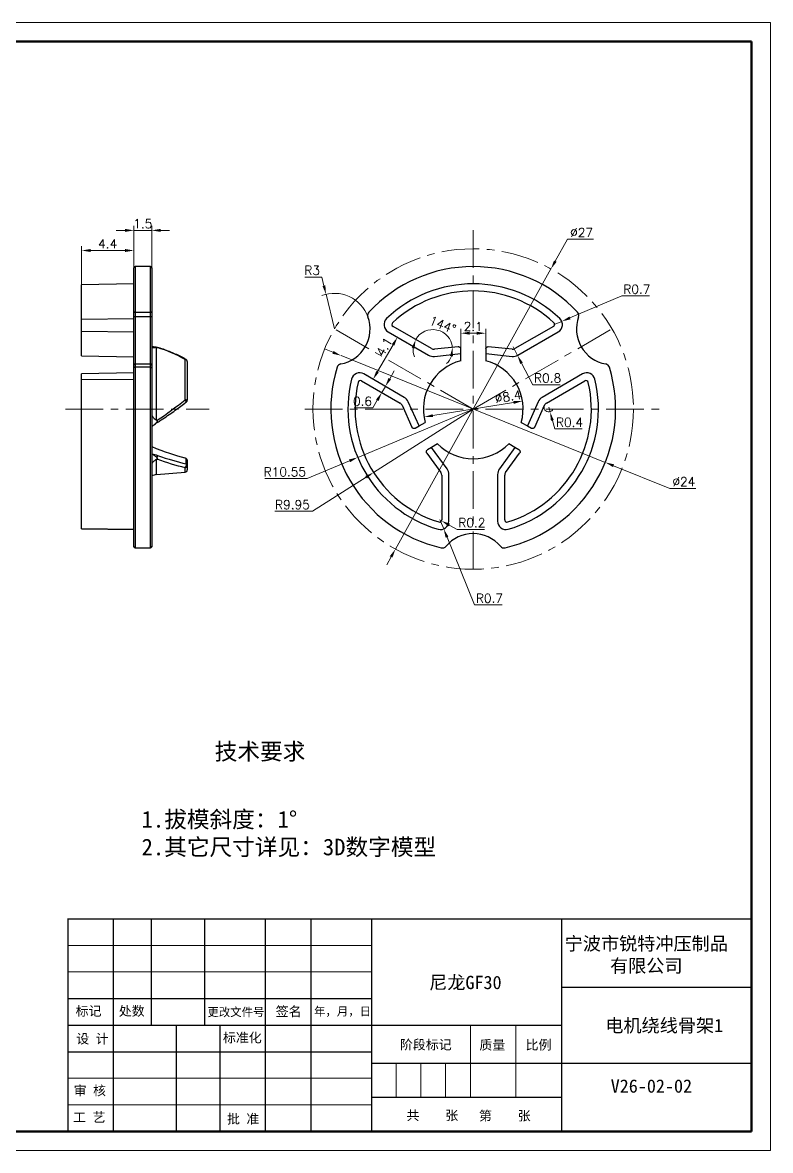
# Model space of a CAD drawing. Header units: millimetres. Extents: x 2517 to 77584, y 486 to 45347.
# Drawn here: x 3564.5 to 3627.5, y 1056 to 1151 of the extents above; entities that cross this region are included whole.
import ezdxf

# ---------------------------------------------------------------- set-up
doc = ezdxf.new("R2010")
doc.units = ezdxf.units.MM
doc.linetypes.add('CENTER', pattern=[50.8, 31.75, -6.35, 6.35, -6.35])
for name, color, linetype, lineweight in [('中心线', 1, 'CENTER', 9), ('实线', 7, 'Continuous', 25), ('尺寸标注', 2, 'Continuous', 9), ('引导线', 6, 'Continuous', 9), ('文本', 3, 'Continuous', 15), ('粗实线', 9, 'Continuous', 50)]:
    doc.layers.add(name, color=color, linetype=linetype, lineweight=lineweight)
doc.styles.add('st', font='txt.shx')
doc.styles.get("Standard").update_dxf_attribs({"font": 'simfang.ttf'})
doc.dimstyles.new('st0.3', dxfattribs={"dimscale": 0.3, "dimtxt": 2.5, "dimasz": 2.5, "dimexe": 1.25, "dimexo": 0, "dimtad": 1, "dimtoh": 1, "dimdec": 3, "dimdsep": 46, "dimtxsty": 'st', "dimcen": 0, "dimclrd": 256, "dimclre": 256, "dimclrt": 256, "dimadec": 4, "dimazin": 2, "dimtfac": 1, "dimtdec": 3, "dimtmove": 0, "dimatfit": 1, "dimfxl": 1, "dimlwd": -1, "dimlwe": -1, "dimarcsym": 0})

# ---------------------------------------------------------------- blocks, each defined once
blk = doc.blocks.new('*D65')
at = {"layer": 'Defpoints', "color": 0, "ltscale": 0.1, "transparency": 16777216}
for p in [(3591.385, 1122.93), (3613.636, 1113.937)]:
    blk.add_point(p, dxfattribs=at)
at = {"layer": '尺寸标注', "ltscale": 0.1, "transparency": 16777216}
for p, q in [((3590.69, 1123.211), (3589.994, 1123.492)), ((3591.385, 1122.93), (3613.636, 1113.937)), ((3614.332, 1113.655), (3619.067, 1111.742)), ((3619.067, 1111.742), (3621.254, 1111.742))]:
    blk.add_line(p, q, dxfattribs=at)
for points in [[(3590.737, 1123.327), (3590.643, 1123.095), (3591.385, 1122.93)], [(3614.379, 1113.771), (3614.285, 1113.54), (3613.636, 1113.937)]]:
    blk.add_solid(points, dxfattribs=at)
at = {"layer": '尺寸标注', "ltscale": 0.1, "transparency": 16777216, "insert": (3620.254, 1112.304), "char_height": 0.75, "attachment_point": 5, "style": 'st'}
blk.add_mtext('∅24', dxfattribs=at)
blk = doc.blocks.new('*D66')
at = {"layer": 'Defpoints', "color": 0, "ltscale": 0.1, "transparency": 16777216}
for p in [(3609.062, 1130.237), (3595.96, 1106.629)]:
    blk.add_point(p, dxfattribs=at)
at = {"layer": '尺寸标注', "ltscale": 0.1, "transparency": 16777216}
for p, q in [((3609.426, 1130.893), (3610.454, 1132.746)), ((3610.454, 1132.746), (3612.642, 1132.746)), ((3595.96, 1106.629), (3609.062, 1130.237)), ((3595.596, 1105.974), (3595.232, 1105.318))]:
    blk.add_line(p, q, dxfattribs=at)
for points in [[(3609.317, 1130.954), (3609.535, 1130.832), (3609.062, 1130.237)], [(3595.486, 1106.034), (3595.705, 1105.913), (3595.96, 1106.629)]]:
    blk.add_solid(points, dxfattribs=at)
at = {"layer": '尺寸标注', "ltscale": 0.1, "transparency": 16777216, "insert": (3611.642, 1133.308), "char_height": 0.75, "attachment_point": 5, "style": 'st'}
blk.add_mtext('∅27', dxfattribs=at)
blk = doc.blocks.new('*D67')
at = {"layer": 'Defpoints', "color": 0, "ltscale": 0.1, "transparency": 16777216}
for p in [(3603.561, 1124.822), (3601.461, 1123.481), (3603.561, 1123.481)]:
    blk.add_point(p, dxfattribs=at)
at = {"layer": '尺寸标注', "ltscale": 0.1, "transparency": 16777216}
for p, q in [((3601.461, 1123.481), (3601.461, 1125.197)), ((3602.211, 1124.822), (3602.811, 1124.822)), ((3603.561, 1123.481), (3603.561, 1125.197))]:
    blk.add_line(p, q, dxfattribs=at)
for points in [[(3602.211, 1124.947), (3602.211, 1124.697), (3601.461, 1124.822)], [(3602.811, 1124.947), (3602.811, 1124.697), (3603.561, 1124.822)]]:
    blk.add_solid(points, dxfattribs=at)
at = {"layer": '尺寸标注', "ltscale": 0.1, "transparency": 16777216, "insert": (3602.511, 1125.384), "char_height": 0.75, "attachment_point": 5, "style": 'st'}
blk.add_mtext('2.1', dxfattribs=at)
blk = doc.blocks.new('*D68')
at = {"layer": 'Defpoints', "color": 0, "ltscale": 0.1, "transparency": 16777216}
for p in [(3595.761, 1125.39), (3598.764, 1125.089), (3599.111, 1123.456), (3599.111, 1123.456), (3601.24, 1123.68)]:
    blk.add_point(p, dxfattribs=at)
at = {"layer": '尺寸标注', "ltscale": 0.1, "transparency": 16777216}
for start, end in [(6, 150), (175.95641, 201.91281), (314.08719, 340.04359)]:
    blk.add_arc((3599.111, 1123.456), 1.67, start, end, dxfattribs=at)
for points in [[(3597.326, 1123.611), (3597.565, 1123.537), (3597.665, 1124.291)], [(3600.556, 1122.901), (3600.804, 1122.871), (3600.771, 1123.631)]]:
    blk.add_solid(points, dxfattribs=at)
at = {"layer": '尺寸标注', "ltscale": 0.1, "transparency": 16777216, "insert": (3599.936, 1125.53), "char_height": 0.75, "attachment_point": 5, "rotation": 338.29972, "style": 'st'}
blk.add_mtext('144°', dxfattribs=at)
blk = doc.blocks.new('*D69')
at = {"layer": 'Defpoints', "color": 0, "ltscale": 0.1, "transparency": 16777216}
for p in [(3606.656, 1119.11), (3598.366, 1117.757)]:
    blk.add_point(p, dxfattribs=at)
at = {"layer": '尺寸标注', "ltscale": 0.1, "transparency": 16777216}
blk.add_line((3599.106, 1117.877), (3605.916, 1118.989), dxfattribs=at)
for points in [[(3605.896, 1119.112), (3605.936, 1118.866), (3606.656, 1119.11)], [(3599.086, 1118.001), (3599.126, 1117.754), (3598.366, 1117.757)]]:
    blk.add_solid(points, dxfattribs=at)
at = {"layer": '尺寸标注', "ltscale": 0.1, "transparency": 16777216, "insert": (3605.449, 1119.483), "char_height": 0.75, "attachment_point": 5, "rotation": 9.27066, "style": 'st'}
blk.add_mtext('∅8.4', dxfattribs=at)
blk = doc.blocks.new('*D70')
at = {"layer": 'Defpoints', "color": 0, "ltscale": 0.1, "transparency": 16777216}
for p in [(3602.511, 1118.433), (3592.78, 1114.357)]:
    blk.add_point(p, dxfattribs=at)
at = {"layer": '尺寸标注', "ltscale": 0.1, "transparency": 16777216}
for p, q in [((3602.511, 1118.433), (3592.78, 1114.357)), ((3592.088, 1114.067), (3588.52, 1112.572)), ((3588.52, 1112.572), (3584.957, 1112.572))]:
    blk.add_line(p, q, dxfattribs=at)
blk.add_solid([(3592.04, 1114.182), (3592.137, 1113.952), (3592.78, 1114.357)], dxfattribs=at)
at = {"layer": '尺寸标注', "ltscale": 0.1, "transparency": 16777216, "insert": (3586.645, 1113.135), "char_height": 0.75, "attachment_point": 5, "style": 'st'}
blk.add_mtext('R10.55', dxfattribs=at)
blk = doc.blocks.new('*D71')
at = {"layer": 'Defpoints', "color": 0, "ltscale": 0.1, "transparency": 16777216}
for p in [(3590.111, 1128.098), (3590.819, 1125.183)]:
    blk.add_point(p, dxfattribs=at)
at = {"layer": '尺寸标注', "ltscale": 0.1, "transparency": 16777216}
for p, q in [((3589.757, 1129.556), (3588.32, 1129.556)), ((3589.934, 1128.827), (3589.757, 1129.556)), ((3590.819, 1125.183), (3590.111, 1128.098))]:
    blk.add_line(p, q, dxfattribs=at)
blk.add_arc((3590.819, 1125.183), 3, 19.80246, 110.81297, dxfattribs=at)
blk.add_solid([(3590.056, 1128.857), (3589.813, 1128.798), (3590.111, 1128.098)], dxfattribs=at)
at = {"layer": '尺寸标注', "ltscale": 0.1, "transparency": 16777216, "insert": (3588.945, 1130.119), "char_height": 0.75, "attachment_point": 5, "style": 'st'}
blk.add_mtext('R3', dxfattribs=at)
blk = doc.blocks.new('*D72')
at = {"layer": 'Defpoints', "color": 0, "ltscale": 0.1, "transparency": 16777216}
for p in [(3602.511, 1118.433), (3594.118, 1113.089)]:
    blk.add_point(p, dxfattribs=at)
at = {"layer": '尺寸标注', "ltscale": 0.1, "transparency": 16777216}
for p, q in [((3602.511, 1118.433), (3594.118, 1113.089)), ((3593.485, 1112.686), (3588.974, 1109.813)), ((3588.974, 1109.813), (3585.786, 1109.813))]:
    blk.add_line(p, q, dxfattribs=at)
blk.add_solid([(3593.418, 1112.791), (3593.552, 1112.581), (3594.118, 1113.089)], dxfattribs=at)
at = {"layer": '尺寸标注', "ltscale": 0.1, "transparency": 16777216, "insert": (3587.286, 1110.376), "char_height": 0.75, "attachment_point": 5, "style": 'st'}
blk.add_mtext('R9.95', dxfattribs=at)
blk = doc.blocks.new('*D73')
at = {"layer": 'Defpoints', "color": 0, "ltscale": 0.1, "transparency": 16777216}
for p in [(3595.345, 1124.938), (3596.13, 1124.485), (3593.295, 1121.387)]:
    blk.add_point(p, dxfattribs=at)
at = {"layer": '尺寸标注', "ltscale": 0.1, "transparency": 16777216}
for p, q in [((3595.345, 1124.938), (3596.454, 1124.297)), ((3594.455, 1121.583), (3595.755, 1123.835)), ((3593.295, 1121.387), (3594.404, 1120.746))]:
    blk.add_line(p, q, dxfattribs=at)
for points in [[(3595.646, 1123.897), (3595.863, 1123.772), (3596.13, 1124.485)], [(3594.346, 1121.646), (3594.563, 1121.521), (3594.08, 1120.934)]]:
    blk.add_solid(points, dxfattribs=at)
at = {"layer": '尺寸标注', "ltscale": 0.1, "transparency": 16777216, "insert": (3595.015, 1123.678), "char_height": 0.75, "attachment_point": 5, "rotation": 60, "style": 'st'}
blk.add_mtext('4.1', dxfattribs=at)
blk = doc.blocks.new('*D78')
at = {"layer": 'Defpoints', "color": 0, "ltscale": 0.1, "transparency": 16777216}
for p in [(3593.33, 1120.674), (3593.63, 1121.194), (3595.108, 1120.34)]:
    blk.add_point(p, dxfattribs=at)
at = {"layer": '尺寸标注', "ltscale": 0.1, "transparency": 16777216}
for p, q in [((3595.483, 1120.99), (3595.858, 1121.639)), ((3593.33, 1120.674), (3595.133, 1119.633)), ((3593.63, 1121.194), (3595.433, 1120.153)), ((3595.108, 1120.34), (3594.808, 1119.821)), ((3594.433, 1119.171), (3594.058, 1118.522)), ((3594.058, 1118.522), (3592.495, 1118.522))]:
    blk.add_line(p, q, dxfattribs=at)
for points in [[(3595.375, 1121.052), (3595.591, 1120.927), (3595.108, 1120.34)], [(3594.325, 1119.234), (3594.541, 1119.109), (3594.808, 1119.821)]]:
    blk.add_solid(points, dxfattribs=at)
at = {"layer": '尺寸标注', "ltscale": 0.1, "transparency": 16777216, "insert": (3593.183, 1119.084), "char_height": 0.75, "attachment_point": 5, "style": 'st'}
blk.add_mtext('0.6', dxfattribs=at)
blk = doc.blocks.new('*D79')
at = {"layer": 'Defpoints', "color": 0, "ltscale": 0.1, "transparency": 16777216}
for p in [(3599.761, 1108.975), (3600.024, 1108.326)]:
    blk.add_point(p, dxfattribs=at)
at = {"layer": '尺寸标注', "ltscale": 0.1, "transparency": 16777216}
for p, q in [((3599.761, 1108.975), (3600.024, 1108.326)), ((3600.306, 1107.631), (3602.624, 1101.924)), ((3602.624, 1101.924), (3604.936, 1101.924))]:
    blk.add_line(p, q, dxfattribs=at)
blk.add_solid([(3600.422, 1107.678), (3600.191, 1107.584), (3600.024, 1108.326)], dxfattribs=at)
at = {"layer": '尺寸标注', "ltscale": 0.1, "transparency": 16777216, "insert": (3603.874, 1102.487), "char_height": 0.75, "attachment_point": 5, "style": 'st'}
blk.add_mtext('R0.7', dxfattribs=at)
blk = doc.blocks.new('*D80')
at = {"layer": 'Defpoints', "color": 0, "ltscale": 0.1, "transparency": 16777216}
for p in [(3599.661, 1109.109), (3599.836, 1109.013)]:
    blk.add_point(p, dxfattribs=at)
at = {"layer": '尺寸标注', "ltscale": 0.1, "transparency": 16777216}
for p, q in [((3599.661, 1109.109), (3599.836, 1109.013)), ((3600.495, 1108.654), (3601.153, 1108.295)), ((3601.153, 1108.295), (3603.466, 1108.295))]:
    blk.add_line(p, q, dxfattribs=at)
blk.add_solid([(3600.555, 1108.764), (3600.435, 1108.544), (3599.836, 1109.013)], dxfattribs=at)
at = {"layer": '尺寸标注', "ltscale": 0.1, "transparency": 16777216, "insert": (3602.403, 1108.857), "char_height": 0.75, "attachment_point": 5, "style": 'st'}
blk.add_mtext('R0.2', dxfattribs=at)
blk = doc.blocks.new('*D81')
at = {"layer": 'Defpoints', "color": 0, "ltscale": 0.1, "transparency": 16777216}
for p in [(3573.925, 1131.791), (3573.925, 1130.333), (3569.525, 1128.908)]:
    blk.add_point(p, dxfattribs=at)
at = {"layer": '尺寸标注', "ltscale": 0.1, "transparency": 16777216}
for p, q in [((3569.525, 1128.908), (3569.525, 1132.166)), ((3573.925, 1130.333), (3573.925, 1132.166)), ((3570.275, 1131.791), (3573.175, 1131.791))]:
    blk.add_line(p, q, dxfattribs=at)
for points in [[(3570.275, 1131.916), (3570.275, 1131.666), (3569.525, 1131.791)], [(3573.175, 1131.916), (3573.175, 1131.666), (3573.925, 1131.791)]]:
    blk.add_solid(points, dxfattribs=at)
at = {"layer": '尺寸标注', "ltscale": 0.1, "transparency": 16777216, "insert": (3571.717, 1132.354), "char_height": 0.75, "attachment_point": 5, "style": 'st'}
blk.add_mtext('4.4', dxfattribs=at)
blk = doc.blocks.new('*D82')
at = {"layer": 'Defpoints', "color": 0, "ltscale": 0.1, "transparency": 16777216}
for p in [(3575.425, 1133.486), (3573.925, 1130.333), (3575.425, 1130.333)]:
    blk.add_point(p, dxfattribs=at)
at = {"layer": '尺寸标注', "ltscale": 0.1, "transparency": 16777216}
for p, q in [((3573.925, 1130.333), (3573.925, 1133.861)), ((3575.425, 1130.333), (3575.425, 1133.861)), ((3573.175, 1133.486), (3572.425, 1133.486)), ((3573.925, 1133.486), (3575.425, 1133.486)), ((3576.175, 1133.486), (3576.925, 1133.486))]:
    blk.add_line(p, q, dxfattribs=at)
for points in [[(3573.175, 1133.611), (3573.175, 1133.361), (3573.925, 1133.486)], [(3576.175, 1133.611), (3576.175, 1133.361), (3575.425, 1133.486)]]:
    blk.add_solid(points, dxfattribs=at)
at = {"layer": '尺寸标注', "ltscale": 0.1, "transparency": 16777216, "insert": (3574.675, 1134.049), "char_height": 0.75, "attachment_point": 5, "style": 'st'}
blk.add_mtext('1.5', dxfattribs=at)
blk = doc.blocks.new('*D357')
at = {"layer": 'Defpoints', "color": 0, "ltscale": 0.1, "transparency": 16777216}
for p in [(3609.327, 1125.544), (3609.971, 1125.817)]:
    blk.add_point(p, dxfattribs=at)
at = {"layer": '尺寸标注', "ltscale": 0.1, "transparency": 16777216}
for p, q in [((3610.662, 1126.11), (3615.041, 1127.966)), ((3615.041, 1127.966), (3617.353, 1127.966)), ((3609.327, 1125.544), (3609.971, 1125.817))]:
    blk.add_line(p, q, dxfattribs=at)
blk.add_solid([(3610.613, 1126.225), (3610.711, 1125.995), (3609.971, 1125.817)], dxfattribs=at)
at = {"layer": '尺寸标注', "ltscale": 0.1, "transparency": 16777216, "insert": (3616.291, 1128.528), "char_height": 0.75, "attachment_point": 5, "style": 'st'}
blk.add_mtext('R0.7', dxfattribs=at)
blk = doc.blocks.new('*D358')
at = {"layer": 'Defpoints', "color": 0, "ltscale": 0.1, "transparency": 16777216}
for p in [(3605.867, 1123.662), (3606.238, 1122.953)]:
    blk.add_point(p, dxfattribs=at)
at = {"layer": '尺寸标注', "ltscale": 0.1, "transparency": 16777216}
for p, q in [((3605.867, 1123.662), (3606.238, 1122.953)), ((3606.585, 1122.288), (3607.53, 1120.482)), ((3607.53, 1120.482), (3609.842, 1120.482))]:
    blk.add_line(p, q, dxfattribs=at)
blk.add_solid([(3606.696, 1122.346), (3606.475, 1122.23), (3606.238, 1122.953)], dxfattribs=at)
at = {"layer": '尺寸标注', "ltscale": 0.1, "transparency": 16777216, "insert": (3608.78, 1121.045), "char_height": 0.75, "attachment_point": 5, "style": 'st'}
blk.add_mtext('R0.8', dxfattribs=at)
blk = doc.blocks.new('*D359')
at = {"layer": 'Defpoints', "color": 0, "ltscale": 0.1, "transparency": 16777216}
for p in [(3608.873, 1118.585), (3608.979, 1118.199)]:
    blk.add_point(p, dxfattribs=at)
at = {"layer": '尺寸标注', "ltscale": 0.1, "transparency": 16777216}
for p, q in [((3608.873, 1118.585), (3608.979, 1118.199)), ((3609.176, 1117.475), (3609.374, 1116.752)), ((3609.374, 1116.752), (3611.686, 1116.752))]:
    blk.add_line(p, q, dxfattribs=at)
blk.add_arc((3608.873, 1118.585), 0.4, 156, 338.97881, dxfattribs=at)
blk.add_solid([(3609.297, 1117.508), (3609.055, 1117.442), (3608.979, 1118.199)], dxfattribs=at)
at = {"layer": '尺寸标注', "ltscale": 0.1, "transparency": 16777216, "insert": (3610.624, 1117.314), "char_height": 0.75, "attachment_point": 5, "style": 'st'}
blk.add_mtext('R0.4', dxfattribs=at)

msp = doc.modelspace()

# ---------------------------------------------------------------- linework, layer by layer
at = {"color": 7, "linetype": 'Continuous', "lineweight": 25}
for p, q in [((3573.9252, 1126.5394), (3573.9252, 1130.3332)), ((3575.3252, 1130.4332), (3574.0252, 1130.4332)), ((3575.4252, 1130.3332), (3575.4252, 1126.5394)), ((3573.9252, 1128.9832), (3569.5252, 1128.9082)), ((3569.5252, 1125.9951), (3569.5252, 1128.9082)), ((3573.9252, 1126.2334), (3573.9252, 1126.5394)), ((3573.9252, 1122.1322), (3573.9252, 1126.2334)), ((3574.0252, 1126.6076), (3574.0252, 1126.1996)), ((3574.0252, 1126.6076), (3575.3252, 1126.6076)), ((3575.3252, 1126.1996), (3575.3252, 1126.6076)), ((3575.4252, 1126.5394), (3575.4252, 1126.2334)), ((3575.4252, 1126.2334), (3575.4252, 1122.1322)), ((3569.5252, 1125.9951), (3573.9252, 1126.0493)), ((3569.5252, 1125.0028), (3569.5252, 1125.9951)), ((3574.0252, 1126.1996), (3574.0252, 1122.2306)), ((3575.3252, 1126.1996), (3574.0252, 1126.1996)), ((3575.3252, 1122.2306), (3575.3252, 1126.1996)), ((3598.9982, 1123.5212), (3595.7608, 1125.3903)), ((3609.2607, 1125.3903), (3606.0233, 1123.5212)), ((3569.5252, 1125.0028), (3573.9252, 1124.9378)), ((3569.5252, 1122.9163), (3569.5252, 1125.0028)), ((3595.3446, 1124.9378), (3598.7545, 1122.9691)), ((3606.2671, 1122.9691), (3609.6769, 1124.9378)), ((3575.4639, 1123.6705), (3575.4252, 1123.6728)), ((3575.8398, 1117.5017), (3575.8398, 1123.6123)), ((3601.2399, 1123.68), (3599.24, 1123.4698)), ((3601.4608, 1123.0999), (3601.4608, 1123.481)), ((3603.5608, 1123.481), (3603.5608, 1123.0999)), ((3605.7815, 1123.4698), (3603.7817, 1123.68)), ((3569.5252, 1122.9163), (3573.9252, 1122.8391)), ((3578.2423, 1119.2205), (3578.2423, 1122.5924)), ((3578.4252, 1122.4365), (3578.4252, 1119.1909)), ((3599.2381, 1122.8663), (3601.4608, 1123.0999)), ((3601.4608, 1122.4999), (3601.4608, 1123.0999)), ((3603.5608, 1123.0999), (3605.7834, 1122.8663)), ((3603.5608, 1123.0999), (3603.5608, 1122.4999)), ((3573.9252, 1121.4808), (3569.5252, 1121.4058)), ((3573.9252, 1121.925), (3573.9252, 1122.1322)), ((3573.9252, 1106.8353), (3573.9252, 1121.925)), ((3574.0252, 1122.2306), (3574.0252, 1121.9543)), ((3574.0252, 1122.2306), (3575.3252, 1122.2306)), ((3574.0252, 1121.9543), (3574.0252, 1106.7378)), ((3575.3252, 1121.9543), (3574.0252, 1121.9543)), ((3575.3252, 1121.9543), (3575.3252, 1122.2306)), ((3575.3252, 1106.7378), (3575.3252, 1121.9543)), ((3575.4252, 1122.1322), (3575.4252, 1121.925)), ((3575.4252, 1121.925), (3575.4252, 1106.8353)), ((3569.5252, 1120.9298), (3569.5252, 1121.4058)), ((3569.5252, 1120.9298), (3573.9252, 1120.9477)), ((3569.5252, 1108.3748), (3569.5252, 1120.9298)), ((3593.1108, 1120.8003), (3596.3482, 1118.9312)), ((3596.7045, 1119.4184), (3593.2946, 1121.387)), ((3611.7269, 1121.387), (3608.3171, 1119.4184)), ((3608.6733, 1118.9312), (3611.9107, 1120.8003)), ((3596.5137, 1118.7475), (3597.3315, 1116.9105)), ((3597.9444, 1117.0092), (3597.0353, 1119.0509)), ((3607.9862, 1119.0509), (3607.0772, 1117.0092)), ((3607.69, 1116.9105), (3608.5079, 1118.7475)), ((3575.4639, 1116.9933), (3575.4252, 1116.9728)), ((3597.6142, 1116.8187), (3597.9444, 1117.0092)), ((3597.9444, 1117.0092), (3598.464, 1117.3092)), ((3606.5576, 1117.3092), (3607.0772, 1117.0092)), ((3607.0772, 1117.0092), (3607.4073, 1116.8187)), ((3598.9944, 1115.1906), (3598.6642, 1115)), ((3599.514, 1115.4906), (3598.9944, 1115.1906)), ((3600.308, 1113.3825), (3598.9944, 1115.1906)), ((3606.0272, 1115.1906), (3604.7136, 1113.3825)), ((3606.0272, 1115.1906), (3605.5076, 1115.4906)), ((3606.3573, 1115), (3606.0272, 1115.1906)), ((3575.4639, 1114.636), (3575.4252, 1114.6541)), ((3578.3252, 1113.8223), (3578.3252, 1114.2752)), ((3578.4252, 1114.089), (3578.4252, 1113.6723)), ((3598.6024, 1114.7092), (3599.7844, 1113.0824)), ((3605.2372, 1113.0824), (3606.4191, 1114.7092)), ((3575.8398, 1112.9116), (3578.2423, 1113.1176)), ((3578.4252, 1113.6723), (3578.4252, 1113.3168)), ((3599.8608, 1112.8473), (3599.8608, 1109.1091)), ((3600.4608, 1108.9749), (3600.4608, 1112.9123)), ((3604.5608, 1112.9123), (3604.5608, 1108.9749)), ((3605.1608, 1109.1091), (3605.1608, 1112.8473)), ((3569.5252, 1108.3748), (3573.9252, 1108.3027)), ((3569.5252, 1108.35), (3569.5252, 1108.3748)), ((3569.5252, 1108.35), (3573.9252, 1108.2749)), ((3573.9252, 1106.8277), (3573.9252, 1106.8353)), ((3574.0252, 1106.7378), (3575.3252, 1106.7378)), ((3574.0252, 1106.7277), (3575.3252, 1106.7277)), ((3575.4252, 1106.8353), (3575.4252, 1106.8277))]:
    msp.add_line(p, q, dxfattribs=at)
at = {"color": 8, "linetype": 'Continuous', "lineweight": 25}
for p, q in [((3574.0252, 1130.4332), (3574.0252, 1126.6076)), ((3575.3252, 1126.6076), (3575.3252, 1130.4332)), ((3575.8398, 1112.9116), (3575.8398, 1114.1857)), ((3578.2423, 1113.1176), (3578.2423, 1113.4869)), ((3574.0252, 1106.7378), (3574.0252, 1106.7277)), ((3575.3252, 1106.7277), (3575.3252, 1106.7378))]:
    msp.add_line(p, q, dxfattribs=at)
at = {"color": 7, "linetype": 'Continuous', "lineweight": 25, "flags": 128}
for points in [[(3574.0252, 1126.1996), (3574.0057, 1126.2002), (3573.9869, 1126.2021), (3573.9697, 1126.2053), (3573.9545, 1126.2095), (3573.9421, 1126.2146), (3573.9328, 1126.2205), (3573.9271, 1126.2268), (3573.9252, 1126.2334)], [(3575.4252, 1126.2334), (3575.4233, 1126.2268), (3575.4176, 1126.2205), (3575.4084, 1126.2146), (3575.3959, 1126.2095), (3575.3808, 1126.2053), (3575.3635, 1126.2021), (3575.3447, 1126.2002), (3575.3252, 1126.1996)], [(3574.0252, 1121.9543), (3574.0057, 1121.9537), (3573.9869, 1121.9521), (3573.9697, 1121.9494), (3573.9545, 1121.9457), (3573.9421, 1121.9413), (3573.9328, 1121.9362), (3573.9271, 1121.9307), (3573.9252, 1121.925)], [(3575.3252, 1121.9543), (3575.3447, 1121.9537), (3575.3635, 1121.9521), (3575.3808, 1121.9494), (3575.3959, 1121.9457), (3575.4084, 1121.9413), (3575.4176, 1121.9362), (3575.4233, 1121.9307), (3575.4252, 1121.925)]]:
    msp.add_lwpolyline(points, dxfattribs=at)
at = {"color": 7, "linetype": 'Continuous', "lineweight": 25}
for centre, radius, start, end in [((3574.0252, 1130.3332), 0.1, 90, 180), ((3575.3252, 1130.3332), 0.1, 0, 90), ((3602.5108, 1118.4332), 12, 42.936991, 137.063009), ((3602.5108, 1118.4332), 10.55, 46.211737, 133.788263), ((3602.5108, 1118.4332), 9.95, 46.996165, 133.003835), ((3574.0118, 1126.5198), 0.0888, 81.321906, 167.20298), ((3575.3386, 1126.5198), 0.0888, 12.79702, 98.678094), ((3594.0184, 1126.3351), 0.4, 137.063009, 199.802464), ((3611.0032, 1126.3351), 0.4, 340.197536, 42.936991), ((3590.8194, 1125.1832), 3, 280.197536, 19.802464), ((3595.6946, 1125.544), 0.7, 133.788263, 240), ((3595.8608, 1125.5635), 0.2, 133.003835, 240), ((3609.1607, 1125.5635), 0.2, 300, 46.996165), ((3609.3269, 1125.544), 0.7, 300, 46.211737), ((3614.2021, 1125.1832), 3, 160.197536, 259.802464), ((3599.1982, 1123.8676), 0.4, 240, 276), ((3601.2608, 1123.481), 0.2, 81.867467, 96), ((3601.2608, 1123.481), 0.2, 0, 14.132533), ((3603.7608, 1123.481), 0.2, 165.867467, 180), ((3603.7608, 1123.481), 0.2, 84, 98.132533), ((3605.8233, 1123.8676), 0.4, 264, 300), ((3578.2486, 1122.4145), 0.178, 7.087065, 92.026869), ((3578.2252, 1122.4365), 0.2, 0, 60.357247), ((3602.5108, 1118.4332), 4.2, 104.477512, 195.522488), ((3599.1545, 1123.6619), 0.8, 240, 276), ((3602.5108, 1118.4332), 4.2, 344.477512, 75.522488), ((3605.8671, 1123.6619), 0.8, 264, 300), ((3574.0244, 1122.1314), 0.0992, 89.547494, 179.540231), ((3575.326, 1122.1314), 0.0992, 0.459769, 90.452506), ((3602.5108, 1118.4332), 12, 162.936991, 257.063009), ((3591.4214, 1121.8369), 0.4, 100.197536, 162.936991), ((3592.9446, 1120.7808), 0.7, 60, 166.211737), ((3602.5108, 1118.4332), 12, 282.936991, 17.063009), ((3612.0769, 1120.7808), 0.7, 13.788263, 120), ((3613.6002, 1121.8369), 0.4, 17.063009, 79.802464), ((3602.5108, 1118.4332), 10.55, 166.211737, 253.788263), ((3602.5108, 1118.4332), 9.95, 166.996165, 253.003835), ((3593.0108, 1120.6271), 0.2, 60, 166.996165), ((3602.5108, 1118.4332), 9.95, 286.996165, 13.003835), ((3602.5108, 1118.4332), 10.55, 286.211737, 13.788263), ((3612.0107, 1120.6271), 0.2, 13.003835, 120), ((3578.2842, 1118.8983), 0.3248, 64.263974, 97.406689), ((3578.2252, 1119.1909), 0.2, 308.115363, 0), ((3596.1482, 1118.5848), 0.4, 24, 60), ((3596.3045, 1118.7255), 0.8, 24, 60), ((3608.7171, 1118.7255), 0.8, 120, 156), ((3608.8733, 1118.5848), 0.4, 120, 156), ((3597.5142, 1116.9919), 0.2, 204, 218.132533), ((3597.5142, 1116.9919), 0.2, 285.867467, 300), ((3607.5073, 1116.9919), 0.2, 240, 254.132533), ((3607.5073, 1116.9919), 0.2, 321.867467, 336), ((3598.7642, 1114.8268), 0.2, 120, 134.132533), ((3602.5108, 1118.4332), 4.2, 224.477512, 315.522488), ((3606.2573, 1114.8268), 0.2, 45.867467, 60), ((3575.6115, 1114.4506), 0.3191, 332.179653, 12.685142), ((3598.7642, 1114.8268), 0.2, 201.867467, 216), ((3606.2573, 1114.8268), 0.2, 324, 338.132533), ((3578.0824, 1113.7044), 0.27, 306.330011, 25.898791), ((3578.2333, 1113.6787), 0.192, 272.685134, 358.094156), ((3578.2252, 1113.3168), 0.2, 274.899092, 0), ((3578.2545, 1113.6668), 0.1708, 1.828011, 65.552124), ((3599.4608, 1112.8473), 0.4, 0, 36), ((3599.6608, 1112.9123), 0.8, 0, 36), ((3605.3608, 1112.9123), 0.8, 144, 180), ((3605.5608, 1112.8473), 0.4, 144, 180), ((3575.9252, 1111.9153), 1, 94.899092, 120), ((3599.7608, 1108.9749), 0.7, 253.788263, 0), ((3599.6608, 1109.1091), 0.2, 253.003835, 0), ((3605.2608, 1108.9749), 0.7, 180, 286.211737), ((3605.3608, 1109.1091), 0.2, 180, 286.996165), ((3602.5108, 1104.9332), 3, 40.197536, 139.802464), ((3574.024, 1106.8366), 0.0988, 180.745948, 270.727013), ((3574.0252, 1106.8277), 0.1, 180, 270), ((3575.3265, 1106.8366), 0.0988, 269.272987, 359.254052), ((3575.3252, 1106.8277), 0.1, 270, 0), ((3599.9138, 1107.1277), 0.4, 257.063009, 319.802464), ((3605.1078, 1107.1277), 0.4, 220.197536, 282.936991)]:
    msp.add_arc(centre, radius, start, end, dxfattribs=at)
at = {"color": 8, "linetype": 'Continuous', "lineweight": 25}
for centre, radius, start, end in [((3578.2976, 1122.5356), 0.0793, 70.444734, 134.245751), ((3577.9773, 1118.946), 0.3815, 13.278108, 46.014), ((3576.1873, 1117.5468), 0.3424, 210.937791, 221.691782)]:
    msp.add_arc(centre, radius, start, end, dxfattribs=at)
at = {"color": 7, "linetype": 'Continuous', "lineweight": 25}
for centre, major_axis, ratio, start_param, end_param in [((3573.463, 1118.255), (7.1495, -3.8256), 0.2274642, 5.1094434, 5.5570021), ((3571.3369, 1119.3181), (9.8284, -5.252), 0.225284, 5.3138512, 5.6159408)]:
    msp.add_ellipse(centre, major_axis=major_axis, ratio=ratio, start_param=start_param, end_param=end_param, dxfattribs=at)
for points, knots in [([(3575.8398, 1123.6123), (3575.8178, 1123.6113), (3575.7729, 1123.6093), (3575.7114, 1123.6045), (3575.653, 1123.5987), (3575.5791, 1123.5898), (3575.5044, 1123.5785), (3575.449, 1123.5692), (3575.4264, 1123.5647), (3575.4252, 1123.5645)], [0, 0, 0, 0, 0.1139785, 0.2321391, 0.3640366, 0.4973589, 0.7695887, 0.9878017, 1, 1, 1, 1]), ([(3575.8936, 1123.6273), (3575.8384, 1123.6361), (3575.7716, 1123.6439), (3575.6288, 1123.6585), (3575.5509, 1123.6652), (3575.4639, 1123.6705)], [0, 0, 0, 0, 0.5, 0.5, 1, 1, 1, 1]), ([(3575.8905, 1123.6142), (3575.8958, 1123.6144), (3575.9009, 1123.6146), (3575.9056, 1123.6149), (3575.9102, 1123.6153), (3575.9145, 1123.6157), (3575.9177, 1123.6162), (3575.9205, 1123.6166), (3575.9226, 1123.6171), (3575.9237, 1123.6176), (3575.9252, 1123.6182), (3575.9254, 1123.6189), (3575.9249, 1123.6195), (3575.924, 1123.6206), (3575.921, 1123.6217), (3575.9171, 1123.6227), (3575.911, 1123.6243), (3575.9027, 1123.6258), (3575.8936, 1123.6273)], [0, 0, 0, 0, 0.00001678853, 0.00001678853, 0.00001678853, 0.00003385531, 0.00003385531, 0.00003385531, 0.00004908839, 0.00004908839, 0.00004908839, 0.00006741658, 0.00006741658, 0.00006741658, 0.0000991218, 0.0000991218, 0.0000991218, 0.00014899221, 0.00014899221, 0.00014899221, 0.00014899221]), ([(3578.3241, 1122.6103), (3578.2483, 1122.6526), (3578.0263, 1122.7766), (3577.6448, 1122.9673), (3577.1708, 1123.1789), (3576.6685, 1123.3758), (3576.2476, 1123.5215), (3575.9939, 1123.599), (3575.9185, 1123.622)], [0, 0, 0, 0, 0.098545, 0.2883204, 0.485985, 0.6929018, 0.9087369, 1, 1, 1, 1]), ([(3601.2891, 1123.679), (3601.2965, 1123.678), (3601.3054, 1123.6765), (3601.3249, 1123.6706), (3601.3324, 1123.6681), (3601.3476, 1123.6613), (3601.3533, 1123.6586), (3601.3646, 1123.6521), (3601.3688, 1123.6495), (3601.3797, 1123.642), (3601.3882, 1123.6357), (3601.407, 1123.6181), (3601.4114, 1123.6127), (3601.4189, 1123.6036), (3601.4216, 1123.6), (3601.4287, 1123.5901), (3601.4318, 1123.5849), (3601.4397, 1123.571), (3601.4429, 1123.564), (3601.4506, 1123.5456), (3601.4529, 1123.537), (3601.4547, 1123.5299)], [0, 0, 0, 0, 0.25, 0.25, 0.375, 0.375, 0.4375, 0.4375, 0.46875, 0.46875, 0.5, 0.5, 0.53125, 0.53125, 0.5625, 0.5625, 0.625, 0.625, 0.75, 0.75, 1, 1, 1, 1]), ([(3603.5668, 1123.5299), (3603.5687, 1123.5371), (3603.5711, 1123.5458), (3603.579, 1123.5646), (3603.5822, 1123.5718), (3603.5906, 1123.5862), (3603.5939, 1123.5916), (3603.6016, 1123.6022), (3603.6045, 1123.6061), (3603.6132, 1123.6162), (3603.6203, 1123.624), (3603.6397, 1123.6408), (3603.6456, 1123.6446), (3603.6554, 1123.6511), (3603.6593, 1123.6535), (3603.6699, 1123.6594), (3603.6754, 1123.662), (3603.6901, 1123.6684), (3603.6974, 1123.6708), (3603.7164, 1123.6765), (3603.7252, 1123.678), (3603.7325, 1123.679)], [0, 0, 0, 0, 0.25, 0.25, 0.375, 0.375, 0.4375, 0.4375, 0.46875, 0.46875, 0.5, 0.5, 0.53125, 0.53125, 0.5625, 0.5625, 0.625, 0.625, 0.75, 0.75, 1, 1, 1, 1]), ([(3575.9316, 1117.3191), (3576.0302, 1117.3834), (3576.3111, 1117.5668), (3576.7628, 1117.8715), (3577.2761, 1118.2304), (3577.7591, 1118.5818), (3578.1127, 1118.8493), (3578.3048, 1118.9993), (3578.3487, 1119.0336)], [0, 0, 0, 0, 0.1187512, 0.3385432, 0.5494949, 0.7511363, 0.9431822, 1, 1, 1, 1]), ([(3575.4252, 1117.9228), (3575.4732, 1117.8486), (3575.5554, 1117.7214), (3575.6934, 1117.5712), (3575.7968, 1117.5221), (3575.8398, 1117.5017)], [0, 0, 0, 0, 0.4499744, 0.7709149, 1, 1, 1, 1]), ([(3575.4639, 1116.9933), (3575.5512, 1117.0396), (3575.6279, 1117.0977), (3575.771, 1117.2254), (3575.8385, 1117.2938), (3575.8936, 1117.3708)], [0, 0, 0, 0, 0.5, 0.5, 1, 1, 1, 1]), ([(3575.632, 1117.1035), (3575.6443, 1117.1136), (3575.7103, 1117.1673), (3575.8112, 1117.2397), (3575.9012, 1117.2983), (3575.9321, 1117.3184)], [0, 0, 0, 0, 0.1314909, 0.7020946, 1, 1, 1, 1]), ([(3575.8936, 1117.3708), (3575.9025, 1117.3832), (3575.9107, 1117.3962), (3575.9168, 1117.41), (3575.9203, 1117.4179), (3575.9231, 1117.4261), (3575.9244, 1117.4345), (3575.9253, 1117.4402), (3575.9255, 1117.4461), (3575.9245, 1117.4518), (3575.9238, 1117.4561), (3575.9223, 1117.4605), (3575.92, 1117.4644), (3575.9177, 1117.4683), (3575.9146, 1117.4719), (3575.911, 1117.4749), (3575.9066, 1117.4785), (3575.9014, 1117.4814), (3575.8959, 1117.4836), (3575.8942, 1117.4843), (3575.8923, 1117.4849), (3575.8905, 1117.4855)], [0, 0, 0, 0, 0.00004878301, 0.00004878301, 0.00004878301, 0.00007663071, 0.00007663071, 0.00007663071, 0.00009554577, 0.00009554577, 0.00009554577, 0.00011004915, 0.00011004915, 0.00011004915, 0.0001246182, 0.0001246182, 0.0001246182, 0.00014250014, 0.00014250014, 0.00014250014, 0.00014830304, 0.00014830304, 0.00014830304, 0.00014830304]), ([(3597.5689, 1116.7995), (3597.5617, 1116.7974), (3597.553, 1116.7952), (3597.5328, 1116.7926), (3597.5249, 1116.7918), (3597.5082, 1116.7919), (3597.5019, 1116.792), (3597.489, 1116.7934), (3597.4841, 1116.794), (3597.471, 1116.7965), (3597.4607, 1116.7987), (3597.4365, 1116.8072), (3597.4302, 1116.8103), (3597.4196, 1116.8156), (3597.4157, 1116.8178), (3597.4052, 1116.824), (3597.4003, 1116.8274), (3597.3873, 1116.8369), (3597.3816, 1116.842), (3597.3671, 1116.8557), (3597.3615, 1116.8626), (3597.3569, 1116.8684)], [0, 0, 0, 0, 0.25, 0.25, 0.375, 0.375, 0.4375, 0.4375, 0.46875, 0.46875, 0.5, 0.5, 0.53125, 0.53125, 0.5625, 0.5625, 0.625, 0.625, 0.75, 0.75, 1, 1, 1, 1]), ([(3607.6646, 1116.8684), (3607.66, 1116.8625), (3607.6543, 1116.8555), (3607.6394, 1116.8415), (3607.6335, 1116.8363), (3607.62, 1116.8265), (3607.6148, 1116.823), (3607.6035, 1116.8165), (3607.5992, 1116.8141), (3607.5872, 1116.8084), (3607.5775, 1116.8042), (3607.553, 1116.7967), (3607.546, 1116.7956), (3607.5344, 1116.7936), (3607.5299, 1116.7931), (3607.5178, 1116.792), (3607.5118, 1116.7918), (3607.4957, 1116.7919), (3607.4881, 1116.7927), (3607.4683, 1116.7952), (3607.4597, 1116.7975), (3607.4526, 1116.7995)], [0, 0, 0, 0, 0.25, 0.25, 0.375, 0.375, 0.4375, 0.4375, 0.46875, 0.46875, 0.5, 0.5, 0.53125, 0.53125, 0.5625, 0.5625, 0.625, 0.625, 0.75, 0.75, 1, 1, 1, 1]), ([(3598.5786, 1114.7523), (3598.5759, 1114.7592), (3598.5727, 1114.7677), (3598.568, 1114.7876), (3598.5664, 1114.7953), (3598.5647, 1114.8119), (3598.5642, 1114.8182), (3598.5642, 1114.8312), (3598.5644, 1114.8361), (3598.5654, 1114.8493), (3598.5666, 1114.8598), (3598.5724, 1114.8849), (3598.5749, 1114.8914), (3598.579, 1114.9025), (3598.5808, 1114.9066), (3598.5859, 1114.9177), (3598.5888, 1114.923), (3598.5969, 1114.9368), (3598.6014, 1114.9431), (3598.6135, 1114.9589), (3598.6197, 1114.9652), (3598.625, 1114.9703)], [0, 0, 0, 0, 0.25, 0.25, 0.375, 0.375, 0.4375, 0.4375, 0.46875, 0.46875, 0.5, 0.5, 0.53125, 0.53125, 0.5625, 0.5625, 0.625, 0.625, 0.75, 0.75, 1, 1, 1, 1]), ([(3606.3966, 1114.9703), (3606.4019, 1114.9651), (3606.4083, 1114.9587), (3606.4206, 1114.9425), (3606.4252, 1114.9361), (3606.4335, 1114.9216), (3606.4365, 1114.916), (3606.4418, 1114.9041), (3606.4437, 1114.8996), (3606.4481, 1114.8871), (3606.4513, 1114.877), (3606.4562, 1114.8518), (3606.4566, 1114.8448), (3606.4573, 1114.833), (3606.4574, 1114.8284), (3606.4572, 1114.8163), (3606.4567, 1114.8103), (3606.455, 1114.7944), (3606.4534, 1114.7868), (3606.4488, 1114.7675), (3606.4457, 1114.7591), (3606.4429, 1114.7523)], [0, 0, 0, 0, 0.25, 0.25, 0.375, 0.375, 0.4375, 0.4375, 0.46875, 0.46875, 0.5, 0.5, 0.53125, 0.53125, 0.5625, 0.5625, 0.625, 0.625, 0.75, 0.75, 1, 1, 1, 1]), ([(3575.8398, 1114.1857), (3575.8178, 1114.178), (3575.7729, 1114.1625), (3575.689, 1114.1115), (3575.5953, 1114.0295), (3575.5001, 1113.9222), (3575.4491, 1113.8458), (3575.4252, 1113.81)], [0, 0, 0, 0, 0.1130028, 0.2301518, 0.4927905, 0.7626898, 1, 1, 1, 1]), ([(3575.8936, 1114.3017), (3575.8384, 1114.37), (3575.7716, 1114.4299), (3575.6288, 1114.5428), (3575.5509, 1114.5951), (3575.4639, 1114.636)], [0, 0, 0, 0, 0.5, 0.5, 1, 1, 1, 1]), ([(3575.8905, 1114.2), (3575.8958, 1114.2015), (3575.9009, 1114.2035), (3575.9056, 1114.206), (3575.9102, 1114.2086), (3575.9145, 1114.2118), (3575.9177, 1114.2156), (3575.9205, 1114.219), (3575.9226, 1114.2229), (3575.9237, 1114.2268), (3575.9252, 1114.2316), (3575.9254, 1114.2367), (3575.9249, 1114.2416), (3575.924, 1114.25), (3575.921, 1114.2584), (3575.9171, 1114.2663), (3575.911, 1114.2787), (3575.9027, 1114.2905), (3575.8936, 1114.3017)], [0, 0, 0, 0, 0.00001678853, 0.00001678853, 0.00001678853, 0.00003385531, 0.00003385531, 0.00003385531, 0.00004908839, 0.00004908839, 0.00004908839, 0.00006741658, 0.00006741658, 0.00006741658, 0.0000991218, 0.0000991218, 0.0000991218, 0.00014899221, 0.00014899221, 0.00014899221, 0.00014899221])]:
    msp.add_open_spline(points, degree=3, knots=knots, dxfattribs=at)
for points in [[(3575.8905, 1123.6142), (3575.8736, 1123.6135), (3575.8567, 1123.6129), (3575.8398, 1123.6123)], [(3578.2423, 1122.5924), (3577.4937, 1123.033), (3576.701, 1123.3621), (3575.8905, 1123.6142)], [(3575.8905, 1117.4855), (3576.7011, 1118.0328), (3577.4942, 1118.6104), (3578.2423, 1119.2205)], [(3575.8398, 1117.5017), (3575.8567, 1117.4963), (3575.8736, 1117.4909), (3575.8905, 1117.4855)], [(3575.4639, 1114.636), (3575.6066, 1114.616), (3575.7594, 1114.5779), (3575.9227, 1114.5206)], [(3575.8905, 1114.2), (3575.8736, 1114.1952), (3575.8567, 1114.1904), (3575.8398, 1114.1857)], [(3578.2423, 1113.4869), (3577.4937, 1113.6568), (3576.701, 1113.9048), (3575.8905, 1114.2)], [(3578.3252, 1114.2752), (3578.2933, 1114.295), (3578.2606, 1114.3074), (3578.2309, 1114.3147)], [(3578.3252, 1114.2752), (3578.3885, 1114.2358), (3578.4252, 1114.162), (3578.4252, 1114.089)]]:
    msp.add_open_spline(points, degree=3, dxfattribs=at)
at = {"layer": '中心线', "ltscale": 0.1}
for p, q in [((3602.5108, 1104.9332), (3602.5108, 1133.9463)), ((3602.5108, 1118.4332), (3590.8194, 1125.1832)), ((3602.5108, 1118.4332), (3614.2021, 1125.1832)), ((3568.1663, 1118.4332), (3580.261, 1118.4332)), ((3588.3189, 1118.4332), (3618.4161, 1118.4332))]:
    msp.add_line(p, q, dxfattribs=at)
msp.add_circle((3602.5108, 1118.4332), 13.5, dxfattribs=at)
at = {"layer": '实线'}
for p, q in [((3568.348, 1075.4785), (3625.948, 1075.4785)), ((3568.354, 1075.4785), (3568.354, 1057.5585)), ((3572.194, 1075.4785), (3572.194, 1066.5185)), ((3575.394, 1075.4785), (3575.394, 1066.5185)), ((3579.874, 1075.4785), (3579.874, 1066.5185)), ((3584.994, 1075.4785), (3584.994, 1057.5585)), ((3588.834, 1075.4785), (3588.834, 1057.5585)), ((3593.954, 1075.4785), (3593.954, 1057.5585)), ((3609.948, 1075.4785), (3609.948, 1057.5585)), ((3609.948, 1069.7185), (3625.948, 1069.7185)), ((3568.348, 1068.7585), (3593.954, 1068.7585)), ((3568.348, 1066.5185), (3593.954, 1066.5185)), ((3572.194, 1066.5185), (3572.194, 1057.5585)), ((3577.5003, 1066.5185), (3577.5003, 1057.5585)), ((3581.154, 1066.5185), (3581.154, 1057.5585)), ((3593.954, 1066.5185), (3609.948, 1066.5185)), ((3568.348, 1064.2785), (3593.954, 1064.2785)), ((3593.954, 1063.3185), (3625.948, 1063.3185)), ((3593.954, 1060.4385), (3609.948, 1060.4385)), ((3568.348, 1057.5585), (3625.948, 1057.5585))]:
    msp.add_line(p, q, dxfattribs=at)
at = {"layer": '引导线'}
for p, q in [((3493.148, 1150.9985), (3627.548, 1150.9985)), ((3627.548, 1055.9585), (3627.548, 1150.9985)), ((3568.348, 1073.2385), (3593.954, 1073.2385)), ((3568.348, 1070.9985), (3593.954, 1070.9985)), ((3568.348, 1062.0385), (3593.954, 1062.0385)), ((3568.348, 1059.7985), (3593.954, 1059.7985)), ((3493.148, 1055.9585), (3627.548, 1055.9585))]:
    msp.add_line(p, q, dxfattribs=at)
at = {"layer": '文本', "ltscale": 0.2}
for p, q in [((3602.268, 1066.5185), (3602.268, 1060.4385)), ((3606.108, 1066.5185), (3606.108, 1060.4385)), ((3596.028, 1063.3185), (3596.028, 1060.4385)), ((3598.108, 1063.3185), (3598.108, 1060.4385)), ((3600.188, 1063.3185), (3600.188, 1060.4385))]:
    msp.add_line(p, q, dxfattribs=at)
at = {"layer": '粗实线'}
for p, q in [((3501.148, 1149.3985), (3625.948, 1149.3985)), ((3625.948, 1057.5585), (3625.948, 1149.3985)), ((3501.148, 1057.5585), (3625.948, 1057.5585))]:
    msp.add_line(p, q, dxfattribs=at)

# ---------------------------------------------------------------- texts
at = {"layer": '实线', "char_height": 1.12, "attachment_point": 5}
for s, insert, width in [('宁波市锐特冲压制品\\P有限公司', (3617.091, 1072.3931), 20.217536), ('尼龙GF30', (3601.8496, 1070.0521), 12.59872), (' 电机绕线骨架1', (3618.2219, 1066.4284), 14.7208), ('V26-02-02', (3617.5197, 1061.3775), 14.7208)]:
    msp.add_mtext(s, dxfattribs=dict(at, insert=insert, width=width))
at = {"layer": '文本', "char_height": 1.4}
for s, insert, width, attachment_point in [('技术要求', (3584.5528, 1088.7178), 25.27192, 8), ('1.拔模斜度：1°\\P2.其它尺寸详见：3D数字模型', (3574.5742, 1082.615), 35.80592, 4)]:
    msp.add_mtext(s, dxfattribs=dict(at, insert=insert, width=width, attachment_point=attachment_point))
at = {"layer": '文本', "ltscale": 0.2, "attachment_point": 5}
for s, insert, char_height, width in [('标记', (3570.1072, 1067.6669), 0.8, 4.643712), ('处数', (3573.7454, 1067.6599), 0.8, 4.643712), ('更改文件号', (3582.5244, 1067.5764), 0.704, 10.300213), ('签名', (3586.9611, 1067.6273), 0.8, 4.643712), ('年，月，日', (3591.5027, 1067.6205), 0.704, 4.643712), ('设 计', (3570.4344, 1065.3249), 0.8, 4.643712), ('标准化', (3583.0587, 1065.4201), 0.8, 4.643712), ('阶段标记', (3598.5166, 1064.8265), 0.8, 4.643712), ('质量', (3604.1207, 1064.808), 0.8, 4.643712), ('比例', (3608.0155, 1064.808), 0.8, 4.643712), ('审 核', (3570.2158, 1060.9599), 0.8, 4.643712), ('工 艺', (3570.1668, 1058.7271), 0.8, 4.643712), ('批 准', (3583.1316, 1058.5779), 0.8, 4.643712), ('共    张', (3599.0703, 1058.8643), 0.8, 4.643712), ('第    张', (3605.1716, 1058.8355), 0.8, 4.643712)]:
    msp.add_mtext(s, dxfattribs=dict(at, insert=insert, char_height=char_height, width=width))

# ---------------------------------------------------------------- dimensions: what is measured, and where the dimension line sits
at = {"layer": '尺寸标注', "ltscale": 0.1}
for base, p1, p2, picture, middle in [((3575.4252, 1133.4863), (3573.9252, 1130.3332), (3575.4252, 1130.3332), '*D82', (3574.6752, 1133.4863)), ((3573.9252, 1131.7912), (3569.5252, 1128.9082), (3573.9252, 1130.3332), '*D81', (3571.7175, 1131.7912))]:
    dim = msp.add_linear_dim(base=base, p1=p1, p2=p2, dimstyle='st0.3', dxfattribs=at)
    dim.commit()
    dim.dimension.update_dxf_attribs({"geometry": picture, "text_midpoint": middle, "dimtype": 160})
for p1, p2, picture, middle in [((3595.9595, 1106.6294), (3609.062, 1130.2371), '*D66', (3611.6419, 1132.7458)), ((3591.3852, 1122.9299), (3613.6364, 1113.9365), '*D65', (3620.2541, 1111.7418))]:
    dim = msp.add_diameter_dim_2p(p1=p1, p2=p2, dimstyle='st0.3', override={"dimtol": 0, "dimlim": 0, "dimtp": 0, "dimtm": 0, "dimtfac": 1, "dimtdec": 1, "dimtolj": 0, "dimtzin": 8}, dxfattribs=at)
    dim.commit()
    dim.dimension.update_dxf_attribs({"geometry": picture, "text_midpoint": middle, "dimtype": 163})
for center, mpoint, picture, middle in [((3590.8194, 1125.1832), (3590.1114, 1128.0985), '*D71', (3588.9449, 1129.5561)), ((3609.3269, 1125.544), (3609.9714, 1125.8171), '*D357', (3616.2909, 1127.9656)), ((3605.8671, 1123.6619), (3606.2378, 1122.953), '*D358', (3608.78, 1120.4824)), ((3608.8733, 1118.5848), (3608.9786, 1118.1989), '*D359', (3610.6235, 1116.7518)), ((3602.5108, 1118.4332), (3592.7801, 1114.3569), '*D70', (3586.6447, 1112.5721)), ((3602.5108, 1118.4332), (3594.1179, 1113.0889), '*D72', (3587.2865, 1109.8134)), ((3599.6608, 1109.1091), (3599.8364, 1109.0133), '*D80', (3602.4031, 1108.2949)), ((3599.7608, 1108.9749), (3600.0241, 1108.3263), '*D79', (3603.8739, 1101.9241))]:
    dim = msp.add_radius_dim(center=center, mpoint=mpoint, dimstyle='st0.3', dxfattribs=at)
    dim.commit()
    dim.dimension.update_dxf_attribs({"geometry": picture, "text_midpoint": middle, "dimtype": 164})
dim = msp.add_angular_dim_2l(base=(3598.763622, 1125.08947), line1=((3599.110789, 1123.456178), (3595.760821, 1125.390283)), line2=((3601.239877, 1123.679954), (3599.110789, 1123.456178)), dimstyle='st0.3', override={"dimtol": 0, "dimlim": 0, "dimtp": 0, "dimtm": 0, "dimtfac": 1, "dimtdec": 1, "dimtolj": 0, "dimtzin": 8}, dxfattribs=at)
dim.commit()
dim.dimension.update_dxf_attribs({"geometry": '*D68', "text_midpoint": (3599.728193, 1125.007623), "dimtype": 162})
dim = msp.add_linear_dim(base=(3603.5608, 1124.822), p1=(3601.4608, 1123.481), p2=(3603.5608, 1123.481), dimstyle='st0.3', override={"dimtol": 0, "dimlim": 0, "dimtp": 0, "dimtm": 0, "dimtfac": 1, "dimtdec": 1, "dimtolj": 0, "dimtzin": 8}, dxfattribs=at)
dim.commit()
dim.dimension.update_dxf_attribs({"geometry": '*D67', "text_midpoint": (3602.5108, 1124.822), "dimtype": 160})
for base, p1, p2, picture, middle in [((3596.1297, 1124.4845), (3593.2946, 1121.387), (3595.3446, 1124.9378), '*D73', (3595.5017, 1123.3968)), ((3595.1078, 1120.3402), (3593.3295, 1120.6741), (3593.6295, 1121.1937), '*D78', (3593.1828, 1118.5215))]:
    dim = msp.add_linear_dim(base=base, p1=p1, p2=p2, angle=60, dimstyle='st0.3', dxfattribs=at)
    dim.commit()
    dim.dimension.update_dxf_attribs({"geometry": picture, "text_midpoint": middle, "dimtype": 161})
dim = msp.add_diameter_dim_2p(p1=(3598.3656, 1117.7566), p2=(3606.6559, 1119.1098), dimstyle='st0.3', dxfattribs=at)
dim.commit()
dim.dimension.update_dxf_attribs({"geometry": '*D69', "text_midpoint": (3605.5392, 1118.9276), "dimtype": 163})

doc.saveas('drawing.dxf')
